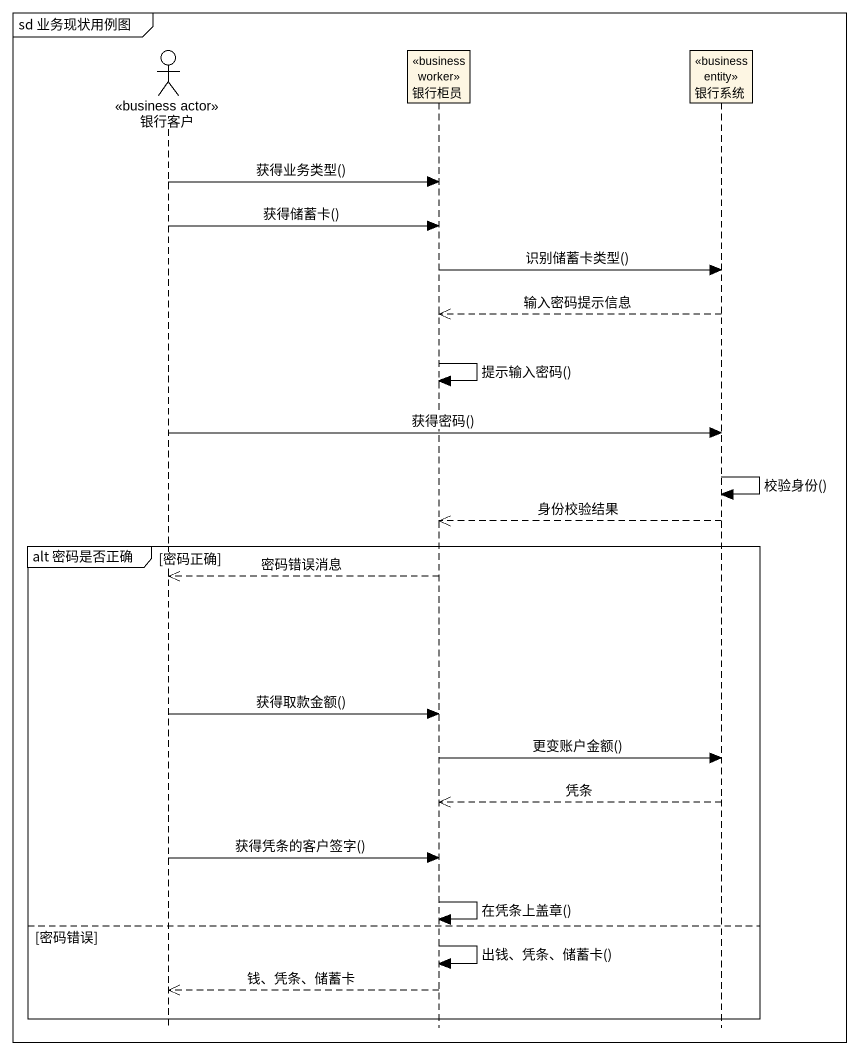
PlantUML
@startuml
mainframe sd 业务现状用例图
hide footbox
actor 银行客户 <<business actor>>
participant 银行柜员 <<business worker>>
participant 银行系统 <<business entity>>

银行客户 -> 银行柜员 : 获得业务类型()
银行客户 -> 银行柜员 : 获得储蓄卡()
银行柜员 -> 银行系统 : 识别储蓄卡类型()
银行系统 -->> 银行柜员 : 输入密码提示信息
银行柜员 -> 银行柜员 : 提示输入密码()
银行客户 -> 银行系统 : 获得密码()
银行系统 -> 银行系统 : 校验身份()
银行系统 -->> 银行柜员 : 身份校验结果
group alt 密码是否正确 [密码正确]
  银行柜员 -->> 银行客户 : 密码错误消息
  银行客户 -> 银行柜员 : 获得取款金额()
  银行柜员 -> 银行系统 : 更变账户金额()
  银行系统 -->> 银行柜员 : 凭条
  银行客户 -> 银行柜员 : 获得凭条的客户签字()
  银行柜员 -> 银行柜员 : 在凭条上盖章()
else 密码错误
  银行柜员 -> 银行柜员 : 出钱、凭条、储蓄卡()
  银行柜员 -->> 银行客户 : 钱、凭条、储蓄卡
end
@enduml
